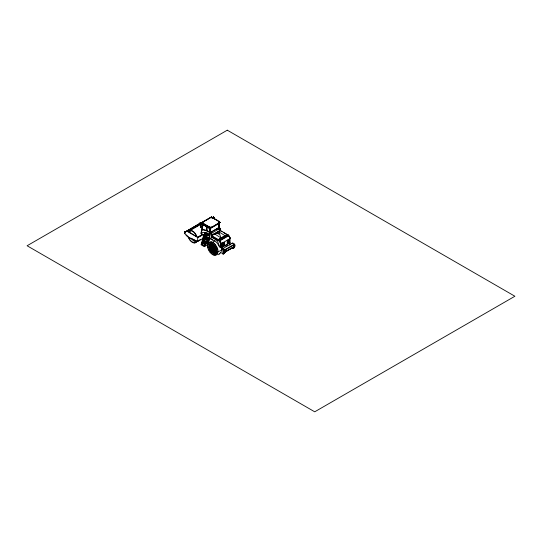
<?xml version="1.0" encoding="UTF-8"?>
<svg xmlns="http://www.w3.org/2000/svg" width="542" height="542" viewBox="0 0 542 542"><rect width="100%" height="100%" fill="white"/><g stroke="black" fill="none" stroke-linecap="round" stroke-linejoin="round"><path stroke-width="0.81" d="M207.762 234.835L207.376 234.381M207.518 234.381L207.105 234.34L207.254 234.889L207.789 234.679M215.852 251.149C212.931 252.111 209.713 246.373 212.64 244.889L212.64 244.496L211.658 244.774C208.805 247.294 214.246 254.286 216.549 250.16L215.899 250.973L216.536 250.702L215.973 252.05L215.127 252.85L213.65 252.938A3.164 2.236 -75 0 0 214.117 255.221C221.759 254.997 216.665 242.884 211.387 241.861C203.745 242.091 208.839 254.198 214.117 255.221M200.669 225.784L200.533 224.144L202.146 223.277L200.655 224.178C200.858 228.419 199.483 221.983 202.491 222.898M208.101 235.133L207.6 233.561L208.162 235.363M203.704 235.147L201.068 244.774L204.341 246.664L208.582 240.465L209.171 238.304A37.174 21.463 60 0 0 210.011 232.755L209.957 228.358L202.688 224.347M210.533 230.757L210.492 232.477L210.045 231.901L210.533 230.757L210.459 228.433L210.492 232.477L210.533 230.757L210.059 231.034M218.846 226.82L218.778 223.636L218.812 227.674L219.32 226.542L219.239 222.999M202.146 223.433L200.425 224.083L200.513 225.784L200.547 224.11L201.983 223.338M200.513 225.784L200.547 224.11L200.872 224.815M200.689 224.151C200.899 233.609 200.628 220.167 200.858 225.316M200.655 227.471L200.892 226.312L200.858 227.471M200.892 224.151L200.831 227.437M209.754 232.593L209.788 231.746A36.815 21.253 60 0 0 209.761 229.13L209.72 228.514L203.06 224.666L201.245 233.433L208.975 237.897L209.754 232.593A24.295 14.024 60 0 0 201.99 229.828M219.232 228.243A37.174 21.463 60 0 0 219.286 227.396L219.32 226.542M212.139 246.956L212.837 249.11L214.253 250.052L215.208 249.422L215.35 248.229L214.828 249.638L213.941 249.909L214.524 249.828M205.655 233.717L205.703 233.602A0.711 0.413 60 0 1 205.784 233.378A0.86 0.495 60 0 1 205.967 233.317L206.251 233.351M211.421 234.401L211.427 235.899M230.072 242.416L221.007 247.769L220.696 243.717A1.944 1.118 60 0 0 220.391 242.545L220.194 242.193A4.431 2.554 60 0 0 218.053 239.977L211.373 236.116L211.421 234.015A0.84 0.481 -60 0 1 212.01 232.992L219.11 228.839C219.998 227.105 219.435 230.018 219.137 228.636C220.438 227.64 218.521 230.072 219.49 228.961M222.288 248.927C223.385 247.491 226.841 251.271 224.761 252.66A2.92 1.687 60 0 1 224.09 253.588L223.602 253.873A9.153 5.284 60 0 1 223.182 253.974A1.789 1.03 60 0 1 222.132 253.541L221.983 248.886L224.537 250.397L224.266 252.945A2.92 1.687 60 0 1 223.602 253.873M231.976 243.338C233.074 241.901 236.522 245.682 234.442 247.071A2.92 1.687 60 0 1 233.771 247.999L233.284 248.283A9.153 5.284 60 0 1 232.864 248.385A1.789 1.03 60 0 1 231.935 248.053L233.487 247.172L233.487 244.401L234.34 245.106L233.954 247.355A2.92 1.687 60 0 1 233.284 248.283M206.658 234.611L206.644 234.971M207.715 233.636L204.558 232.836M205.194 234.957L204.442 232.965M218.053 239.977L227.335 234.53L220.458 230.56A32.032 18.496 -60 0 0 218.263 231.454L214.842 234.049L218.812 231.8L220.987 237.938L214.293 233.704L211.475 235.817M207.539 234.151L207.396 233.792M207.559 234.103C207.24 234.645 206.637 232.979 207.098 234.13M206.868 234.618L206.57 234.984A1.077 0.623 60 0 1 206.306 234.93M220.458 230.56L220.648 228.907A1.172 0.677 -60 0 0 219.815 228.426L219.557 229.191M219.727 229.117L219.93 228.433M230.093 238.582L221.224 243.71L221.224 247.708M200.513 223.033L200.906 223.06M205.879 233.622L206.353 234.74M207.654 244.022A3.164 2.236 15 0 0 209.395 245.56L209.266 246.624L210.614 244.218L209.381 245.675L209.734 245.472M216.224 251.386C212.484 255.133 206.908 245.479 212.03 244.11M215.736 251.834C212.254 252.674 208.921 246.908 211.394 244.306M211.78 248.107L211.346 245.546L212.6 244.381M211.543 247.315L211.427 245.621L212.105 244.659L212.152 245.045M212.112 247.233L212.633 245.872L214.32 246.447L212.837 246.197L212.159 246.827L212.918 246.068L213.948 246.17C213.751 246.271 211.224 248.582 213.026 246.678M212.491 247.01L212.193 246.488M213.379 249.428C215.526 250.126 213.954 245.838 212.437 247.017M213.541 249.747L214.646 248.697L213.568 246.82M214.652 250.086L215.438 249.361L215.208 247.741L214.971 248.446M212.64 249.706C213.236 250.865 216.353 251.759 216.17 249.286M215.973 248.121L215.621 248.324L216.028 251.569L215.682 248.148L216.224 247.836M216.17 250.377L216.258 249.625M215.472 251.373L216.549 249.354M223.561 250.343L224.022 250.079M223.656 250.194L224.117 251M224.117 252.132L224.009 251.447L223.433 251.285M234.415 246.129L234.435 245.743M218.521 229.401C218.853 228.141 216.746 229.612 218.521 229.401C218.833 228.162 216.766 229.618 218.528 229.347A1.077 0.623 60 0 1 219.395 229.036M227.552 242.443L227.552 242.477A2.202 1.274 0 0 0 229.429 241.386L229.435 241.292M205.493 234.408L204.951 234.28L205.127 234.652M208.236 235.14L205.039 235.018M211.373 236.075L212.803 235.228M213.819 245.208L213.27 244.557M213.243 218.053L213.562 216.956L213.263 217.701C215.919 218.162 212.179 216.258 213.263 218.589L213.67 217.017L211.949 217.823M205.662 233.629L205.716 233.521A0.711 0.413 60 0 1 205.825 233.351M224.605 251.739L224.7 250.119M214.253 250.052L212.918 248.446L211.658 249.171M202.85 224.252L200.926 233.548L209.171 238.304L209.171 240.12L206.969 245.147L204.341 246.664M201.184 233.209L201.367 232.328M201.529 231.529L202.356 227.538M202.688 225.939L203.02 224.347M205.35 245.269L204.192 245.939L201.651 244.469L203.568 237.565M203.67 237.2L204.158 236.915L208.69 239.53L208.717 238.534L208.216 239.821L203.67 237.2L204.158 235.905L204.158 237.227L208.04 239.469M208.203 239.815L204.192 245.939L204.029 243.832M213.562 216.956L213.06 218.521L213.67 217.017L212.112 217.918M213.948 249.53L213.819 249.862L213.094 249.225L214.104 249.469M189.917 231.84L190.371 230.763M196.922 240.702C195.079 245.675 189.307 240.594 188.691 237.288M197.119 240.878C195.195 246.075 189.158 240.77 188.514 237.315M207.972 241.935L208.568 240.567M208.175 242.85A3.164 2.493 35.1 0 0 209.74 244.794L209.395 245.56M210.547 244.32L210.201 247.172M215.194 252.152L215.994 251.021M216.488 255.011A3.164 2.581 60 0 1 215.208 252.802L214.375 252.978L215.431 252.552L215.079 252.755L216.637 249.848M224.131 252.023L223.521 251.264L223.805 252.206M224.205 250.411L224.205 251.027L224.131 250.296M224.198 252.091L223.826 252.301M233.92 244.205L233.981 244.767M206.895 241.989L208.535 239.991L208.535 241.576L206.895 241.989L202.952 239.713L204.131 237.443L204.131 239.036L207.904 241.21M213.263 217.701L213.433 217.132L212.444 217.701M219.32 224.794L218.812 224.178L219.293 223.907L218.853 225.953L219.334 225.675M212.484 246.468L212.552 246.644M212.301 247.728L212.166 247.376L212.45 247.586M212.478 248.602L212.83 248.71L212.545 248.507M214.381 247.531L214.598 247.558M214.618 248.927L214.903 249.137M214.307 249.523L214.442 249.876L214.144 249.51M219.795 228.385L219.253 228.439M188.514 231.509C191.611 228.257 195.716 233.216 196.651 236.204M188.691 231.732C191.651 228.622 195.581 233.365 196.475 236.231M218.006 254.76L219.585 253.751M219.307 254.008L220.479 252.924M223.609 250.153L224.117 250.153M223.514 251.244L223.433 251.955L224.158 252.179M217.857 223.385L217.328 223.846L218.135 223.555M211.163 227.254L210.628 227.715L211.434 227.423M211.671 227.105L212.491 226.813L211.685 227.105M229.517 239.191L228.88 239.639A12.818 7.398 0 0 1 228.047 240.126L227.267 240.492L227.267 241.176A2.1 1.213 0 0 0 229.517 239.876L229.517 239.191L227.267 240.492M224.117 242.274L223.473 242.721A14.648 8.455 0 0 1 222.633 243.202L221.868 243.575L221.868 244.266A2.1 1.213 0 0 0 224.117 242.965L224.117 242.274L221.868 243.575M224.117 244.97L223.487 245.404A16.924 9.77 0 0 1 222.613 245.905L221.868 246.271L221.868 246.956A1.924 1.111 0 0 0 224.117 245.655L224.117 244.97L221.868 246.271M217.64 233.345L217.972 233.839L218.209 233.317M229.435 241.325L229.517 240.54L229.036 240.858A18.171 10.488 0 0 1 227.823 241.563L227.267 241.834L227.267 242.525L229.517 241.224A2.27 1.308 0 0 1 227.267 242.525M210.54 238.087L211.217 237.979A1.802 1.043 60 0 1 211.421 238.04L211.502 238.067M221.868 244.95L222.518 244.537A26.721 15.427 0 0 1 223.392 244.029L224.117 243.656L224.117 244.34A1.89 1.091 0 0 1 221.868 245.641L221.868 244.95L224.117 243.656M219.917 222.511L218.995 223.141L219.036 223.771M229.747 237.179L229.706 237.206A2.317 1.341 60 0 1 230.052 238.615L230.065 244.903M214.293 233.649L213.826 233.961A32.032 18.496 -60 0 0 211.637 235.655L217.064 232.525M229.517 241.854L229.042 242.159A27.527 15.894 0 0 1 227.796 242.877L227.267 243.839A2.032 1.172 0 0 0 229.517 242.538L229.517 241.854L227.267 243.155M212.112 218.074L213.541 217.2M218.86 225.519L219.327 225.235M229.686 237.22L229.706 237.206A4.695 2.71 60 0 0 228.69 235.75L227.471 234.632L218.65 239.727L211.637 235.655M188.745 237.599A10.223 5.901 60 0 1 184.727 233.467L184.727 231.61L187.837 231.244L197.83 237.301L202.227 234.767M185.791 231.563L201.346 222.586L199.788 222.911L200.858 222.864M211.109 227.538L209.849 227.355L201.746 222.674L211.455 217.064L220.086 222.355L209.795 228.453L202.159 224.042L201.746 222.518L211.455 216.908L219.564 221.59L219.483 222.857M201.827 222.721L211.536 217.112M202.491 222.457L203.717 221.827M184.727 231.61L187.41 231.495L201.746 223.216M184.727 233.473L185.154 233.229M212.24 217.593L212.24 218.162M188.345 231.542L200.784 224.354M188.745 237.592A6.721 3.882 60 0 0 189.456 237.992L189.89 237.742A6.721 3.882 60 0 1 189.646 237.626M209.795 228.453L209.849 227.2L211.109 227.599L210.188 228.229L210.188 227.003L209.768 227.308M219.158 221.827L219.564 221.59M219.483 221.698L218.995 221.983L220.086 222.511M210.98 227.687L220.086 222.355M209.984 228.71L219.259 223.358M210.011 229.259L210.492 228.981M187.41 231.495L197.491 237.315L202.512 234.415M210.045 230.154L210.526 229.876M205.391 234.815L205.133 233.209L205.581 234.327M189.456 237.992L197.627 241.597L197.722 237.728L203.27 234.523M207.2 233.5L206.719 233.453L207.62 233.88M207.227 233.209L207.627 233.555M206.4 233.731L206.211 233.378M210.011 232.755L219.286 227.396M203.704 236.962L203.114 237.301L208.582 240.465L209.171 240.12M207.254 234.889L207.146 234.32M206.759 233.433L207.186 235.032M200.764 239.307L197.83 241L197.952 241.346M197.525 241.59L205.465 236.956M202.952 239.713L204.131 239.036M218.426 231.739L220.648 230.458M203.975 241.319L202.241 242.321L205.418 244.151L203.975 241.319L202.816 240.214L206.61 242.403M203.975 241.746L202.105 242.823L205.127 244.571M208.69 239.842L208.101 240.181L208.555 238.629L203.995 235.994M201.651 244.469L203.392 243.466M218.324 239.523L227.152 234.429L227.633 234.72A4.411 2.547 60 0 1 229.476 236.746L229.672 237.098A1.938 1.118 60 0 1 229.964 238.08M209.74 244.794L211.014 244.063L212.749 244.523L212.749 242.443A6.179 3.57 -60 0 1 214.978 240.675M209.016 242.078A3.164 2.581 60 0 0 210.289 244.279L211.014 244.063A3.164 2.493 84.9 0 1 210.113 241.739M209.72 244.923L210.072 244.72M210.364 245.072L210.906 244.76M210.852 244.618L212.139 244.083L213.907 245.099L212.667 244.659L213.02 244.456M219.578 240.526L228.426 235.418L228.69 235.75L219.869 240.844L219.273 240.228L228.121 235.12L227.816 234.855L218.65 239.727L219.869 240.844A4.695 2.71 60 0 1 220.858 242.315A2.317 1.341 60 0 1 221.224 243.71M211.658 244.774L212.044 244.557M210.052 245.75L210.594 245.438M211.231 245.174L211.61 244.95M212.769 244.185L212.22 244.605L213.568 244.964L214.991 246.251M209.192 246.583L209.659 248.859L210.933 251.061L212.667 252.606L211.787 251.874L214.727 252.775M211.387 241.861A3.164 2.236 -75 0 0 211.854 244.144L212.749 244.523A3.164 1.822 -60 0 1 212.749 242.443M210.967 245.763L211.346 245.546M209.95 246.61L210.492 246.298M210.872 246.515L211.251 246.298M213.568 244.964L213.948 244.74M209.72 248.853L209.314 247.687L209.734 247.504L209.618 246.42M210.052 247.592L210.594 247.274M214.361 245.106L213.819 245.418L212.667 244.571M212.308 246.502L212.979 245.763M210.967 247.376L211.346 247.159M213.189 246.231L213.385 245.804M212.518 247.145L211.143 247.999M209.659 248.859L210.072 248.649L209.734 247.504M214.727 245.966L214.375 246.17L213.548 245.302M210.364 248.622L210.906 248.311M215.099 245.885L214.557 246.197L213.65 245.18A3.164 1.287 -48.4 0 1 214.117 243.439M211.231 248.283L211.61 248.06L212.6 249.767L212.22 249.991M212.159 247.694L212.539 247.477L212.308 248.182M213.941 246.664L214.652 246.732L215.208 247.741M212.518 247.789L212.437 248.263L212.539 247.477M209.016 250.695L210.614 249.774L210.072 248.649M210.852 249.638L211.394 249.327M214.828 247.958L214.591 247.477L215.005 247.24M215.682 248.317L215.127 247.172L216.488 246.386M213.284 249.117L212.837 248.954L213.568 249.259L213.189 249.476M214.314 248.1L214.395 247.579M212.837 249.11L213.216 248.886L212.613 248.622L212.688 247.965M221.868 244.266L224.117 242.965M227.355 241.156L229.483 240.052M211.488 250.573L212.03 250.262M210.933 251.061L211.319 250.804L212.139 251.671M213.406 249.666L213.846 249.442M215.018 248.913L215.492 248.893M227.267 241.834L229.517 240.54M214.239 249.618L214.591 249.733M214.971 249.32L215.438 249.361M212.87 250.675L213.25 250.451M214.293 249.95L215.269 249.733M212.227 251.352L212.769 251.041M216.312 249.266L215.96 249.469L216.312 251.298L215.682 251.698M211.773 251.949L210.967 251.014M216.028 249.489L216.109 249.442A3.164 1.287 -11.6 0 0 217.85 249.909M213.568 251.183L213.948 250.96M213.02 251.935L213.568 251.623M221.868 246.956L224.103 245.838M214.259 251.481L214.639 251.258M213.02 252.315L212.667 252.518L213.65 252.938M214.165 251.752L215.953 250.716M216.15 250.594L216.231 250.546A3.164 1.822 0 0 0 218.033 251.59A6.179 3.57 0 0 0 221.827 249.401M213.819 252.274L214.361 251.962M214.91 251.542L215.289 251.325M213.907 252.694L213.548 252.897L214.49 253.026A3.164 2.493 84.9 0 0 215.391 255.35M214.557 252.348L215.099 252.03M222.721 247.89L221.529 248.582L223.087 248.439M215.621 252.254L215.973 252.05M222.274 248.941L232.443 243.067M224.225 250.065L234.395 244.191M234.225 244.808L225.025 250.119L224.293 249.713M224.673 250.838L225.16 250.56M234.354 245.248L234.842 244.97M222.084 253.493L222.572 253.216M224.645 252.016L231.563 248.019M224.862 252.138L233.487 247.172M224.632 252.335L232.416 247.843M224.266 252.945L224.761 252.66M233.954 247.355L234.442 247.071M223.182 253.974L223.67 253.69A9.153 5.284 60 0 0 224.09 253.588M232.864 248.385L233.351 248.1A9.153 5.284 60 0 0 233.771 247.999M220.824 242.335L220.391 242.545M214.293 233.704L218.27 231.4A32.066 18.516 -60 0 1 220.465 230.506M210.045 231.901L210.486 231.583M219.273 240.228L228.338 235.465M204.551 232.985L207.301 233.297M197.444 241.549C194.971 242.735 192.579 240.316 191.394 238.351M210.262 244.422L212.139 244.083M233.927 244.178L234.523 244.618M213.209 250.201L214.618 251.149L215.791 251.041L215.486 250.81M213.291 217.823L214.381 217.721M202.173 222.891L200.845 222.952L193.684 227.084L195.012 227.03M200.1 223.555L200.1 223.155L201.726 223.155L194.117 227.545L192.789 227.599L194.564 227.288M199.951 223.467L201.278 223.412M199.503 223.724L200.831 223.67M199.056 223.982L200.384 223.927M198.609 224.239L199.937 224.185M198.155 224.503L199.49 224.442M197.708 224.761L199.043 224.7M197.261 225.018L198.596 224.957M196.814 225.276L198.148 225.221M196.367 225.533L197.701 225.479M195.919 225.79L197.254 225.736M195.472 226.048L196.8 225.994M195.025 226.312L196.353 226.251M194.578 226.57L195.906 226.509M194.131 226.827L195.459 226.766M222.091 244.212L222.159 244.212A2.012 1.159 0 0 0 224.029 243.134L224.029 243.094M206.421 234.794L206.698 234.422M207.593 235.126L207.972 234.815M210.933 244.11L213.02 244.835M211.488 244.422L212.227 244.496M212.64 244.889L213.209 244.95M214.32 249.693L214.673 249.727M205.12 234.971L208.067 235.404M205.323 233.209L205.465 234.51M207.146 235.059L207.633 235.106M216.089 249.943L216.461 250.086M190.635 238.094L195.106 240.181M215.858 250.465L216.204 250.661M218.9 222.776L218.385 223.236M219.408 228.297L219.957 228.609M219.137 229.002L219.483 229.198M220.587 230.912L221.922 231.678M223.25 232.45L227.233 234.747A3.767 2.175 60 0 1 227.491 234.91M230.052 238.615L230.052 238.405A2.053 1.186 60 0 0 229.733 237.166A4.499 2.602 60 0 0 227.64 234.733M201.746 222.518L209.849 227.2M216.278 232.579L219.049 234.178M210.133 233.331L211.373 234.042A0.901 0.522 -60 0 1 212.01 232.938L210.777 232.227A0.901 0.522 -60 0 0 210.133 233.331L209.605 238.114L215.465 241.495L217.579 243.615L219.564 247.057L220.696 247.708M226.434 244.699L227.552 245.35L226.068 246.203L224.95 245.56M209.124 238.107L212.6 240.12M204.002 235.668L208.873 238.48M221.692 247.531L223.148 248.378M203.48 237.836L207.952 240.418M203.541 241.068L206.644 242.863M218.609 239.747L218.961 239.964L227.816 234.855L228.101 235.133M218.263 231.454L224.957 235.648M197.491 237.315L197.722 237.728M224.022 250.96L223.656 250.418M185.737 231.712L185.615 232.186M207.694 234.381L207.911 234.727M214.673 246.82L214.32 246.447M206.116 234.74L205.75 234.029M214.408 246.115L215.127 247.172M214.293 247.037L214.591 247.477M213.026 248.839L212.627 248.155M210.614 249.774L211.319 250.804M215.858 247.741L216.089 248.534M204.449 233.195L204.923 234.693M211.692 245.045L211.78 245.391M200.547 224.11L200.669 224.788M229.7 245.031L229.523 243.351A3.164 1.287 -11.6 0 0 228.988 243.053M200.533 224.144L200.669 225.682M214.971 249.632L215.005 249.984M218.717 223.738L218.751 227.64L210.553 232.376L210.526 228.473M214.354 217.606L214.381 219.164M211.455 216.908L211.536 217.681M209.957 227.2L209.957 230.113M206.936 226.908L206.936 230.655M206.848 226.854L206.848 230.614M204.917 236.305L204.917 237.85M188.453 236.84A10.223 5.901 60 0 1 188.101 236.549M187.749 236.244A10.223 5.901 60 0 1 187.058 235.587M186.719 235.228A10.223 5.901 60 0 1 186.394 234.855M202.078 229.401A23.834 13.76 60 0 1 206.488 230.458L207.146 230.743A23.834 13.76 60 0 1 209.774 232.166M201.373 232.809A17.683 10.21 60 0 1 209.625 234.239M219.415 228.196A1.172 0.677 -60 0 0 218.582 227.715L220.648 228.907A1.111 0.637 -60 0 0 219.815 228.487M223.67 253.69A1.789 1.03 60 0 1 222.742 253.365M224.313 252.857A2.5 1.443 60 0 1 224.097 253.107M233.351 248.1A1.789 1.03 60 0 1 232.66 247.938M227.999 235.323A3.767 2.175 60 0 1 228.243 235.56M228.48 235.817A3.767 2.175 60 0 1 228.697 236.102M228.907 236.4A3.767 2.175 60 0 1 229.28 237.03M229.571 237.687A3.767 2.175 60 0 1 229.679 238.019M221.651 247.714A7.466 4.309 60 0 1 221.651 250.871M221.122 252.037A7.466 4.309 60 0 1 220.282 252.816M215.391 244.788A3.164 0.671 -38.8 0 0 214.49 246.068L215.763 248.27A3.164 0.671 -21.2 0 0 217.322 248.134M217.85 253.067A3.164 2.236 15 0 1 216.109 251.522L215.763 252.287A3.164 2.493 35.1 0 0 217.322 254.232M212.749 252.558A3.164 1.822 -60 0 0 212.749 254.638A6.179 3.57 -60 0 0 213.053 254.618M211.387 253.642A3.164 1.287 -48.4 0 1 211.854 251.901M210.113 252.301A3.164 0.671 -38.8 0 1 211.014 251.014L209.74 248.812A3.164 0.671 -21.2 0 1 208.175 248.947M209.395 247.64A3.164 1.287 -11.6 0 1 207.654 247.172M209.273 246.535A3.164 1.822 0 0 1 207.471 245.492A6.179 3.57 0 0 1 207.843 245.004M229.483 240.018A2.066 1.192 0 0 1 227.565 241.129M185.025 231.996L185.411 232.484L185.052 231.935M227.281 130.188L27.1 245.756L314.719 411.812L514.9 296.244L227.281 130.188M186.97 230.96L186.523 231.217L188.298 230.906L186.97 230.96M187.864 230.445L187.417 230.702L189.199 230.384L187.864 230.445M188.758 229.923L188.311 230.187L190.093 229.869L188.758 229.923M189.653 229.408L189.205 229.666L190.987 229.354L189.653 229.408M190.554 228.893L190.1 229.151L191.882 228.839L190.554 228.893M191.448 228.378L191.001 228.636L192.776 228.317L191.448 228.378M192.342 227.857L191.895 228.121L193.67 227.803L192.342 227.857M224.049 244.462L222.186 245.607A1.795 1.037 0 0 0 224.063 244.523L224.063 244.523M229.442 242.647L227.565 243.798A1.951 1.131 0 0 0 229.449 242.714L229.442 242.647M218.026 240.289L211.38 236.454L211.38 237.145L214.815 239.124A6.247 3.604 60 0 1 219.171 245.912L220.472 246.664L220.472 243.561A3.767 2.175 60 0 0 218.026 240.289"/></g></svg>
